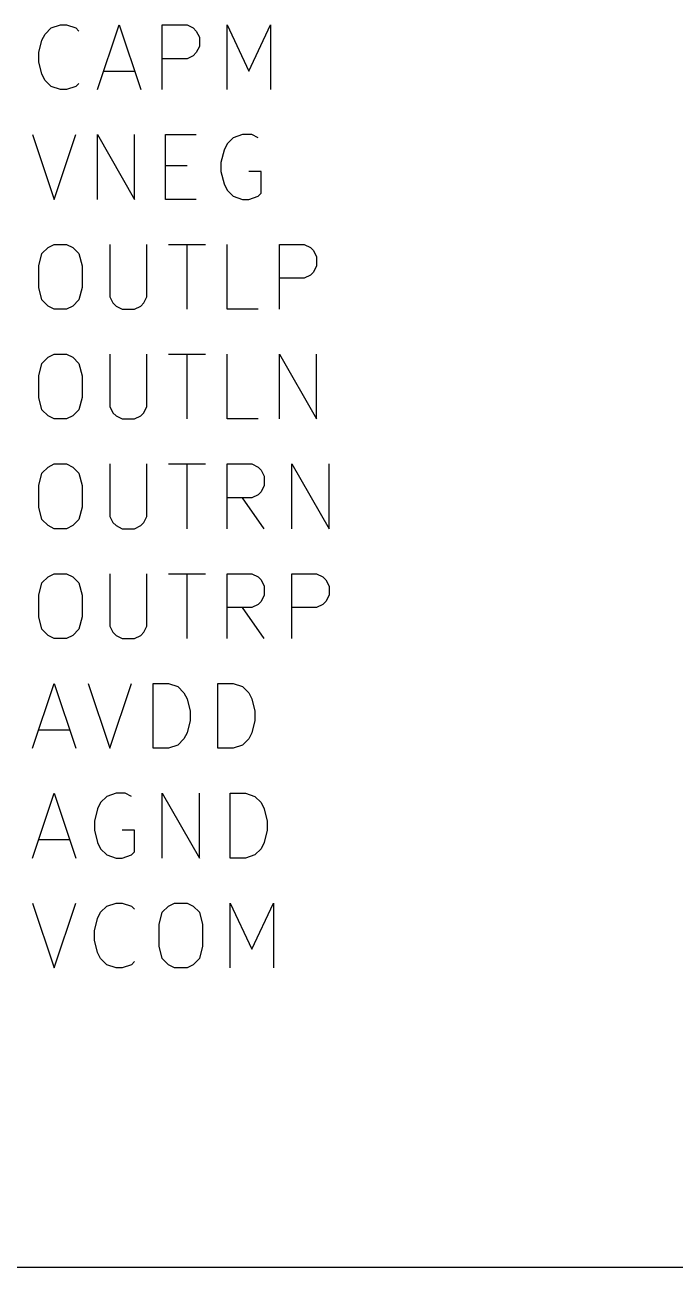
# Model space of a CAD drawing. Header units: millimetres. Extents: x 10 to 287, y -200 to -10.
# Drawn here: x 110.71 to 125.74, y -130.81 to -102.06 of the extents above; entities that cross this region are included whole.
import ezdxf

# ---------------------------------------------------------------- set-up
doc = ezdxf.new("R2010")
doc.units = ezdxf.units.MM
doc.layers.add('GREENSIXTYFIVE', color=129, linetype='CONTINUOUS')
doc.layers.add('RED', color=14, linetype='CONTINUOUS')

msp = doc.modelspace()

# ---------------------------------------------------------------- linework, layer by layer
at = {"layer": 'GREENSIXTYFIVE', "linetype": 'CONTINUOUS'}
for p, q in [((111.1008, -102.4215), (111.1721, -102.2788)), ((111.1008, -102.4215), (111.1721, -102.2788)), ((111.1721, -102.2788), (111.3148, -102.1361)), ((111.1721, -102.2788), (111.3148, -102.1361)), ((111.3148, -102.1361), (111.5289, -102.0647)), ((111.3148, -102.1361), (111.5289, -102.0647)), ((111.5289, -102.0647), (111.6717, -102.0647)), ((111.5289, -102.0647), (111.6717, -102.0647)), ((111.6717, -102.0647), (111.8857, -102.1361)), ((111.6717, -102.0647), (111.8857, -102.1361)), ((111.8857, -102.1361), (111.9571, -102.2074)), ((111.8857, -102.1361), (111.9571, -102.2074)), ((112.3853, -103.5633), (112.8848, -102.0647)), ((112.3853, -103.5633), (112.8848, -102.0647)), ((112.8848, -102.0647), (113.3843, -103.5633)), ((112.8848, -102.0647), (113.3843, -103.5633)), ((113.8839, -103.5633), (113.8839, -102.0647)), ((113.8839, -102.0647), (114.4548, -102.0647)), ((113.8839, -103.5633), (113.8839, -102.0647)), ((113.8839, -102.0647), (114.4548, -102.0647)), ((114.4548, -102.0647), (114.5975, -102.1361)), ((114.4548, -102.0647), (114.5975, -102.1361)), ((114.5975, -102.1361), (114.6688, -102.2074)), ((114.5975, -102.1361), (114.6688, -102.2074)), ((114.6688, -102.2074), (114.7402, -102.3502)), ((114.6688, -102.2074), (114.7402, -102.3502)), ((115.3825, -103.5633), (115.3825, -102.0647)), ((115.3825, -102.0647), (115.882, -103.1351)), ((115.3825, -103.5633), (115.3825, -102.0647)), ((115.3825, -102.0647), (115.882, -103.1351)), ((115.882, -103.1351), (116.3815, -102.0647)), ((115.882, -103.1351), (116.3815, -102.0647)), ((116.3815, -102.0647), (116.3815, -103.5633)), ((116.3815, -102.0647), (116.3815, -103.5633)), ((111.0294, -102.707), (111.1008, -102.4215)), ((111.0294, -102.707), (111.1008, -102.4215)), ((114.7402, -102.5642), (114.6688, -102.707)), ((114.7402, -102.5642), (114.6688, -102.707)), ((114.7402, -102.3502), (114.7402, -102.5642)), ((114.7402, -102.3502), (114.7402, -102.5642)), ((111.0294, -102.9211), (111.0294, -102.707)), ((111.0294, -102.9211), (111.0294, -102.707)), ((114.4548, -102.8497), (113.8839, -102.8497)), ((114.4548, -102.8497), (113.8839, -102.8497)), ((114.5975, -102.7783), (114.4548, -102.8497)), ((114.5975, -102.7783), (114.4548, -102.8497)), ((114.6688, -102.707), (114.5975, -102.7783)), ((114.6688, -102.707), (114.5975, -102.7783)), ((111.1008, -103.2065), (111.0294, -102.9211)), ((111.1008, -103.2065), (111.0294, -102.9211)), ((112.528, -103.1351), (113.2416, -103.1351)), ((112.528, -103.1351), (113.2416, -103.1351)), ((111.1721, -103.3492), (111.1008, -103.2065)), ((111.1721, -103.3492), (111.1008, -103.2065)), ((111.3148, -103.492), (111.1721, -103.3492)), ((111.3148, -103.492), (111.1721, -103.3492)), ((111.9571, -103.4206), (111.8857, -103.492)), ((111.9571, -103.4206), (111.8857, -103.492)), ((111.5289, -103.5633), (111.3148, -103.492)), ((111.5289, -103.5633), (111.3148, -103.492)), ((111.6717, -103.5633), (111.5289, -103.5633)), ((111.6717, -103.5633), (111.5289, -103.5633)), ((111.8857, -103.492), (111.6717, -103.5633)), ((111.8857, -103.492), (111.6717, -103.5633)), ((110.8867, -104.6047), (111.3862, -106.1033)), ((110.8867, -104.6047), (111.3862, -106.1033)), ((111.3862, -106.1033), (111.8857, -104.6047)), ((111.3862, -106.1033), (111.8857, -104.6047)), ((112.3853, -106.1033), (112.3853, -104.6047)), ((112.3853, -104.6047), (113.2416, -106.1033)), ((112.3853, -106.1033), (112.3853, -104.6047)), ((112.3853, -104.6047), (113.2416, -106.1033)), ((113.2416, -106.1033), (113.2416, -104.6047)), ((113.2416, -106.1033), (113.2416, -104.6047)), ((113.9553, -106.1033), (113.9553, -104.6047)), ((113.9553, -104.6047), (114.6689, -104.6047)), ((113.9553, -106.1033), (113.9553, -104.6047)), ((113.9553, -104.6047), (114.6689, -104.6047)), ((115.7393, -104.6047), (115.5252, -104.6761)), ((115.7393, -104.6047), (115.5252, -104.6761)), ((115.9534, -104.6047), (115.7393, -104.6047)), ((115.9534, -104.6047), (115.7393, -104.6047)), ((116.0961, -104.6761), (115.9534, -104.6047)), ((116.0961, -104.6761), (115.9534, -104.6047)), ((115.3825, -104.8188), (115.3112, -104.9615)), ((115.3825, -104.8188), (115.3112, -104.9615)), ((115.5252, -104.6761), (115.3825, -104.8188)), ((115.5252, -104.6761), (115.3825, -104.8188)), ((115.3112, -104.9615), (115.2398, -105.247)), ((115.3112, -104.9615), (115.2398, -105.247)), ((113.9553, -105.3183), (114.4548, -105.3183)), ((113.9553, -105.3183), (114.4548, -105.3183)), ((115.2398, -105.247), (115.2398, -105.4611)), ((115.2398, -105.247), (115.2398, -105.4611)), ((115.2398, -105.4611), (115.3112, -105.7465)), ((115.2398, -105.4611), (115.3112, -105.7465)), ((116.1675, -105.4611), (115.8821, -105.4611)), ((116.1675, -105.4611), (115.8821, -105.4611)), ((116.1675, -105.9606), (116.1675, -105.4611)), ((116.1675, -105.9606), (116.1675, -105.4611)), ((115.3112, -105.7465), (115.3825, -105.8892)), ((115.3112, -105.7465), (115.3825, -105.8892)), ((115.3825, -105.8892), (115.5252, -106.032)), ((115.3825, -105.8892), (115.5252, -106.032)), ((115.5252, -106.032), (115.7393, -106.1033)), ((115.5252, -106.032), (115.7393, -106.1033)), ((115.8821, -106.1033), (116.0961, -106.032)), ((115.8821, -106.1033), (116.0961, -106.032)), ((116.0961, -106.032), (116.1675, -105.9606)), ((116.0961, -106.032), (116.1675, -105.9606)), ((114.6689, -106.1033), (113.9553, -106.1033)), ((114.6689, -106.1033), (113.9553, -106.1033)), ((115.7393, -106.1033), (115.8821, -106.1033)), ((115.7393, -106.1033), (115.8821, -106.1033)), ((111.1008, -107.3588), (111.2435, -107.2161)), ((111.1008, -107.3588), (111.2435, -107.2161)), ((111.2435, -107.2161), (111.3862, -107.1447)), ((111.2435, -107.2161), (111.3862, -107.1447)), ((111.3862, -107.1447), (111.6717, -107.1447)), ((111.3862, -107.1447), (111.6717, -107.1447)), ((111.6717, -107.1447), (111.8144, -107.2161)), ((111.6717, -107.1447), (111.8144, -107.2161)), ((111.8144, -107.2161), (111.9571, -107.3588)), ((111.8144, -107.2161), (111.9571, -107.3588)), ((112.6708, -107.1447), (112.6708, -108.3579)), ((112.6708, -107.1447), (112.6708, -108.3579)), ((113.5271, -108.3579), (113.5271, -107.1447)), ((113.5271, -108.3579), (113.5271, -107.1447)), ((114.0267, -107.1447), (114.883, -107.1447)), ((114.0267, -107.1447), (114.883, -107.1447)), ((114.4548, -108.6433), (114.4548, -107.1447)), ((114.4548, -108.6433), (114.4548, -107.1447)), ((115.3826, -108.6433), (115.3826, -107.1447)), ((115.3826, -108.6433), (115.3826, -107.1447)), ((116.5958, -108.6433), (116.5958, -107.1447)), ((116.5958, -107.1447), (117.1667, -107.1447)), ((116.5958, -108.6433), (116.5958, -107.1447)), ((116.5958, -107.1447), (117.1667, -107.1447)), ((117.1667, -107.1447), (117.3094, -107.2161)), ((117.1667, -107.1447), (117.3094, -107.2161)), ((117.3094, -107.2161), (117.3807, -107.2874)), ((117.3094, -107.2161), (117.3807, -107.2874)), ((111.0294, -107.6442), (111.1008, -107.3588)), ((111.0294, -107.6442), (111.1008, -107.3588)), ((111.9571, -107.3588), (112.0285, -107.6442)), ((111.9571, -107.3588), (112.0285, -107.6442)), ((117.3807, -107.2874), (117.4521, -107.4302)), ((117.3807, -107.2874), (117.4521, -107.4302)), ((117.4521, -107.4302), (117.4521, -107.6442)), ((117.4521, -107.4302), (117.4521, -107.6442)), ((111.0294, -108.1438), (111.0294, -107.6442)), ((111.0294, -108.1438), (111.0294, -107.6442)), ((112.0285, -107.6442), (112.0285, -108.1438)), ((112.0285, -107.6442), (112.0285, -108.1438)), ((117.3807, -107.787), (117.3094, -107.8583)), ((117.3807, -107.787), (117.3094, -107.8583)), ((117.4521, -107.6442), (117.3807, -107.787)), ((117.4521, -107.6442), (117.3807, -107.787)), ((117.1667, -107.9297), (116.5958, -107.9297)), ((117.1667, -107.9297), (116.5958, -107.9297)), ((117.3094, -107.8583), (117.1667, -107.9297)), ((117.3094, -107.8583), (117.1667, -107.9297)), ((111.1008, -108.4292), (111.0294, -108.1438)), ((111.1008, -108.4292), (111.0294, -108.1438)), ((112.0285, -108.1438), (111.9571, -108.4292)), ((112.0285, -108.1438), (111.9571, -108.4292)), ((112.6708, -108.3579), (112.7421, -108.5006)), ((112.6708, -108.3579), (112.7421, -108.5006)), ((113.4557, -108.5006), (113.5271, -108.3579)), ((113.4557, -108.5006), (113.5271, -108.3579)), ((111.2435, -108.572), (111.1008, -108.4292)), ((111.2435, -108.572), (111.1008, -108.4292)), ((111.3862, -108.6433), (111.2435, -108.572)), ((111.3862, -108.6433), (111.2435, -108.572)), ((111.6717, -108.6433), (111.3862, -108.6433)), ((111.6717, -108.6433), (111.3862, -108.6433)), ((111.8144, -108.572), (111.6717, -108.6433)), ((111.8144, -108.572), (111.6717, -108.6433)), ((111.9571, -108.4292), (111.8144, -108.572)), ((111.9571, -108.4292), (111.8144, -108.572)), ((112.7421, -108.5006), (112.8135, -108.572)), ((112.7421, -108.5006), (112.8135, -108.572)), ((112.8135, -108.572), (112.9562, -108.6433)), ((112.8135, -108.572), (112.9562, -108.6433)), ((112.9562, -108.6433), (113.2417, -108.6433)), ((112.9562, -108.6433), (113.2417, -108.6433)), ((113.2417, -108.6433), (113.3844, -108.572)), ((113.2417, -108.6433), (113.3844, -108.572)), ((113.3844, -108.572), (113.4557, -108.5006)), ((113.3844, -108.572), (113.4557, -108.5006)), ((116.0962, -108.6433), (115.3826, -108.6433)), ((116.0962, -108.6433), (115.3826, -108.6433)), ((111.1008, -109.8988), (111.2435, -109.7561)), ((111.1008, -109.8988), (111.2435, -109.7561)), ((111.2435, -109.7561), (111.3862, -109.6847)), ((111.2435, -109.7561), (111.3862, -109.6847)), ((111.3862, -109.6847), (111.6717, -109.6847)), ((111.3862, -109.6847), (111.6717, -109.6847)), ((111.6717, -109.6847), (111.8144, -109.7561)), ((111.6717, -109.6847), (111.8144, -109.7561)), ((111.8144, -109.7561), (111.9571, -109.8988)), ((111.8144, -109.7561), (111.9571, -109.8988)), ((112.6708, -109.6847), (112.6708, -110.8979)), ((112.6708, -109.6847), (112.6708, -110.8979)), ((113.5271, -110.8979), (113.5271, -109.6847)), ((113.5271, -110.8979), (113.5271, -109.6847)), ((114.0267, -109.6847), (114.883, -109.6847)), ((114.0267, -109.6847), (114.883, -109.6847)), ((114.4548, -111.1833), (114.4548, -109.6847)), ((114.4548, -111.1833), (114.4548, -109.6847)), ((115.3826, -111.1833), (115.3826, -109.6847)), ((115.3826, -111.1833), (115.3826, -109.6847)), ((116.5958, -111.1833), (116.5958, -109.6847)), ((116.5958, -109.6847), (117.4521, -111.1833)), ((116.5958, -111.1833), (116.5958, -109.6847)), ((116.5958, -109.6847), (117.4521, -111.1833)), ((117.4521, -111.1833), (117.4521, -109.6847)), ((117.4521, -111.1833), (117.4521, -109.6847)), ((111.0294, -110.1842), (111.1008, -109.8988)), ((111.0294, -110.1842), (111.1008, -109.8988)), ((111.9571, -109.8988), (112.0285, -110.1842)), ((111.9571, -109.8988), (112.0285, -110.1842)), ((111.0294, -110.6838), (111.0294, -110.1842)), ((111.0294, -110.6838), (111.0294, -110.1842)), ((112.0285, -110.1842), (112.0285, -110.6838)), ((112.0285, -110.1842), (112.0285, -110.6838)), ((111.1008, -110.9692), (111.0294, -110.6838)), ((111.1008, -110.9692), (111.0294, -110.6838)), ((112.0285, -110.6838), (111.9571, -110.9692)), ((112.0285, -110.6838), (111.9571, -110.9692)), ((112.6708, -110.8979), (112.7421, -111.0406)), ((112.6708, -110.8979), (112.7421, -111.0406)), ((113.4557, -111.0406), (113.5271, -110.8979)), ((113.4557, -111.0406), (113.5271, -110.8979)), ((111.2435, -111.112), (111.1008, -110.9692)), ((111.2435, -111.112), (111.1008, -110.9692)), ((111.3862, -111.1833), (111.2435, -111.112)), ((111.3862, -111.1833), (111.2435, -111.112)), ((111.6717, -111.1833), (111.3862, -111.1833)), ((111.6717, -111.1833), (111.3862, -111.1833)), ((111.8144, -111.112), (111.6717, -111.1833)), ((111.8144, -111.112), (111.6717, -111.1833)), ((111.9571, -110.9692), (111.8144, -111.112)), ((111.9571, -110.9692), (111.8144, -111.112)), ((112.7421, -111.0406), (112.8135, -111.112)), ((112.7421, -111.0406), (112.8135, -111.112)), ((112.8135, -111.112), (112.9562, -111.1833)), ((112.8135, -111.112), (112.9562, -111.1833)), ((112.9562, -111.1833), (113.2417, -111.1833)), ((112.9562, -111.1833), (113.2417, -111.1833)), ((113.2417, -111.1833), (113.3844, -111.112)), ((113.2417, -111.1833), (113.3844, -111.112)), ((113.3844, -111.112), (113.4557, -111.0406)), ((113.3844, -111.112), (113.4557, -111.0406)), ((116.0962, -111.1833), (115.3826, -111.1833)), ((116.0962, -111.1833), (115.3826, -111.1833)), ((111.1008, -112.4388), (111.2435, -112.2961)), ((111.1008, -112.4388), (111.2435, -112.2961)), ((111.2435, -112.2961), (111.3862, -112.2247)), ((111.2435, -112.2961), (111.3862, -112.2247)), ((111.3862, -112.2247), (111.6717, -112.2247)), ((111.3862, -112.2247), (111.6717, -112.2247)), ((111.6717, -112.2247), (111.8144, -112.2961)), ((111.6717, -112.2247), (111.8144, -112.2961)), ((111.8144, -112.2961), (111.9571, -112.4388)), ((111.8144, -112.2961), (111.9571, -112.4388)), ((112.6708, -112.2247), (112.6708, -113.4379)), ((112.6708, -112.2247), (112.6708, -113.4379)), ((113.5271, -113.4379), (113.5271, -112.2247)), ((113.5271, -113.4379), (113.5271, -112.2247)), ((114.0267, -112.2247), (114.883, -112.2247)), ((114.0267, -112.2247), (114.883, -112.2247)), ((114.4548, -113.7233), (114.4548, -112.2247)), ((114.4548, -113.7233), (114.4548, -112.2247)), ((115.3826, -113.7233), (115.3826, -112.2247)), ((115.3826, -112.2247), (115.9535, -112.2247)), ((115.3826, -113.7233), (115.3826, -112.2247)), ((115.3826, -112.2247), (115.9535, -112.2247)), ((115.9535, -112.2247), (116.0962, -112.2961)), ((115.9535, -112.2247), (116.0962, -112.2961)), ((116.0962, -112.2961), (116.1675, -112.3674)), ((116.0962, -112.2961), (116.1675, -112.3674)), ((116.1675, -112.3674), (116.2389, -112.5102)), ((116.1675, -112.3674), (116.2389, -112.5102)), ((116.8812, -113.7233), (116.8812, -112.2247)), ((116.8812, -112.2247), (117.7375, -113.7233)), ((116.8812, -113.7233), (116.8812, -112.2247)), ((116.8812, -112.2247), (117.7375, -113.7233)), ((117.7375, -113.7233), (117.7375, -112.2247)), ((117.7375, -113.7233), (117.7375, -112.2247)), ((111.0294, -112.7242), (111.1008, -112.4388)), ((111.0294, -112.7242), (111.1008, -112.4388)), ((111.9571, -112.4388), (112.0285, -112.7242)), ((111.9571, -112.4388), (112.0285, -112.7242)), ((116.2389, -112.5102), (116.2389, -112.7242)), ((116.2389, -112.5102), (116.2389, -112.7242)), ((111.0294, -113.2238), (111.0294, -112.7242)), ((111.0294, -113.2238), (111.0294, -112.7242)), ((112.0285, -112.7242), (112.0285, -113.2238)), ((112.0285, -112.7242), (112.0285, -113.2238)), ((116.0962, -112.9383), (115.9535, -113.0097)), ((116.0962, -112.9383), (115.9535, -113.0097)), ((116.1675, -112.867), (116.0962, -112.9383)), ((116.1675, -112.867), (116.0962, -112.9383)), ((116.2389, -112.7242), (116.1675, -112.867)), ((116.2389, -112.7242), (116.1675, -112.867)), ((111.1008, -113.5092), (111.0294, -113.2238)), ((111.1008, -113.5092), (111.0294, -113.2238)), ((112.0285, -113.2238), (111.9571, -113.5092)), ((112.0285, -113.2238), (111.9571, -113.5092)), ((115.9535, -113.0097), (115.3826, -113.0097)), ((115.9535, -113.0097), (115.3826, -113.0097)), ((116.2389, -113.7233), (115.7394, -113.0097)), ((116.2389, -113.7233), (115.7394, -113.0097)), ((111.2435, -113.652), (111.1008, -113.5092)), ((111.2435, -113.652), (111.1008, -113.5092)), ((111.9571, -113.5092), (111.8144, -113.652)), ((111.9571, -113.5092), (111.8144, -113.652)), ((112.6708, -113.4379), (112.7421, -113.5806)), ((112.6708, -113.4379), (112.7421, -113.5806)), ((113.4557, -113.5806), (113.5271, -113.4379)), ((113.4557, -113.5806), (113.5271, -113.4379)), ((111.3862, -113.7233), (111.2435, -113.652)), ((111.3862, -113.7233), (111.2435, -113.652)), ((111.6717, -113.7233), (111.3862, -113.7233)), ((111.6717, -113.7233), (111.3862, -113.7233)), ((111.8144, -113.652), (111.6717, -113.7233)), ((111.8144, -113.652), (111.6717, -113.7233)), ((112.7421, -113.5806), (112.8135, -113.652)), ((112.7421, -113.5806), (112.8135, -113.652)), ((112.8135, -113.652), (112.9562, -113.7233)), ((112.8135, -113.652), (112.9562, -113.7233)), ((112.9562, -113.7233), (113.2417, -113.7233)), ((112.9562, -113.7233), (113.2417, -113.7233)), ((113.2417, -113.7233), (113.3844, -113.652)), ((113.2417, -113.7233), (113.3844, -113.652)), ((113.3844, -113.652), (113.4557, -113.5806)), ((113.3844, -113.652), (113.4557, -113.5806)), ((111.0294, -115.2642), (111.1008, -114.9788)), ((111.0294, -115.2642), (111.1008, -114.9788)), ((111.1008, -114.9788), (111.2435, -114.8361)), ((111.1008, -114.9788), (111.2435, -114.8361)), ((111.2435, -114.8361), (111.3862, -114.7647)), ((111.2435, -114.8361), (111.3862, -114.7647)), ((111.3862, -114.7647), (111.6717, -114.7647)), ((111.3862, -114.7647), (111.6717, -114.7647)), ((111.6717, -114.7647), (111.8144, -114.8361)), ((111.6717, -114.7647), (111.8144, -114.8361)), ((111.8144, -114.8361), (111.9571, -114.9788)), ((111.8144, -114.8361), (111.9571, -114.9788)), ((111.9571, -114.9788), (112.0285, -115.2642)), ((111.9571, -114.9788), (112.0285, -115.2642)), ((112.6708, -114.7647), (112.6708, -115.9779)), ((112.6708, -114.7647), (112.6708, -115.9779)), ((113.5271, -115.9779), (113.5271, -114.7647)), ((113.5271, -115.9779), (113.5271, -114.7647)), ((114.0267, -114.7647), (114.883, -114.7647)), ((114.0267, -114.7647), (114.883, -114.7647)), ((114.4548, -116.2633), (114.4548, -114.7647)), ((114.4548, -116.2633), (114.4548, -114.7647)), ((115.3826, -116.2633), (115.3826, -114.7647)), ((115.3826, -114.7647), (115.9535, -114.7647)), ((115.3826, -116.2633), (115.3826, -114.7647)), ((115.3826, -114.7647), (115.9535, -114.7647)), ((115.9535, -114.7647), (116.0962, -114.8361)), ((115.9535, -114.7647), (116.0962, -114.8361)), ((116.0962, -114.8361), (116.1675, -114.9074)), ((116.0962, -114.8361), (116.1675, -114.9074)), ((116.1675, -114.9074), (116.2389, -115.0502)), ((116.1675, -114.9074), (116.2389, -115.0502)), ((116.8812, -116.2633), (116.8812, -114.7647)), ((116.8812, -114.7647), (117.4521, -114.7647)), ((116.8812, -116.2633), (116.8812, -114.7647)), ((116.8812, -114.7647), (117.4521, -114.7647)), ((117.4521, -114.7647), (117.5948, -114.8361)), ((117.4521, -114.7647), (117.5948, -114.8361)), ((117.5948, -114.8361), (117.6661, -114.9074)), ((117.5948, -114.8361), (117.6661, -114.9074)), ((117.6661, -114.9074), (117.7375, -115.0502)), ((117.6661, -114.9074), (117.7375, -115.0502)), ((111.0294, -115.7638), (111.0294, -115.2642)), ((111.0294, -115.7638), (111.0294, -115.2642)), ((112.0285, -115.2642), (112.0285, -115.7638)), ((112.0285, -115.2642), (112.0285, -115.7638)), ((116.2389, -115.2642), (116.1675, -115.407)), ((116.2389, -115.2642), (116.1675, -115.407)), ((116.2389, -115.0502), (116.2389, -115.2642)), ((116.2389, -115.0502), (116.2389, -115.2642)), ((117.7375, -115.2642), (117.6661, -115.407)), ((117.7375, -115.2642), (117.6661, -115.407)), ((117.7375, -115.0502), (117.7375, -115.2642)), ((117.7375, -115.0502), (117.7375, -115.2642)), ((115.9535, -115.5497), (115.3826, -115.5497)), ((115.9535, -115.5497), (115.3826, -115.5497)), ((116.2389, -116.2633), (115.7394, -115.5497)), ((116.2389, -116.2633), (115.7394, -115.5497)), ((116.0962, -115.4783), (115.9535, -115.5497)), ((116.0962, -115.4783), (115.9535, -115.5497)), ((116.1675, -115.407), (116.0962, -115.4783)), ((116.1675, -115.407), (116.0962, -115.4783)), ((117.4521, -115.5497), (116.8812, -115.5497)), ((117.4521, -115.5497), (116.8812, -115.5497)), ((117.5948, -115.4783), (117.4521, -115.5497)), ((117.5948, -115.4783), (117.4521, -115.5497)), ((117.6661, -115.407), (117.5948, -115.4783)), ((117.6661, -115.407), (117.5948, -115.4783)), ((111.1008, -116.0492), (111.0294, -115.7638)), ((111.1008, -116.0492), (111.0294, -115.7638)), ((112.0285, -115.7638), (111.9571, -116.0492)), ((112.0285, -115.7638), (111.9571, -116.0492)), ((111.2435, -116.192), (111.1008, -116.0492)), ((111.2435, -116.192), (111.1008, -116.0492)), ((111.9571, -116.0492), (111.8144, -116.192)), ((111.9571, -116.0492), (111.8144, -116.192)), ((112.6708, -115.9779), (112.7421, -116.1206)), ((112.6708, -115.9779), (112.7421, -116.1206)), ((112.7421, -116.1206), (112.8135, -116.192)), ((112.7421, -116.1206), (112.8135, -116.192)), ((113.3844, -116.192), (113.4557, -116.1206)), ((113.3844, -116.192), (113.4557, -116.1206)), ((113.4557, -116.1206), (113.5271, -115.9779)), ((113.4557, -116.1206), (113.5271, -115.9779)), ((111.3862, -116.2633), (111.2435, -116.192)), ((111.3862, -116.2633), (111.2435, -116.192)), ((111.6717, -116.2633), (111.3862, -116.2633)), ((111.6717, -116.2633), (111.3862, -116.2633)), ((111.8144, -116.192), (111.6717, -116.2633)), ((111.8144, -116.192), (111.6717, -116.2633)), ((112.8135, -116.192), (112.9562, -116.2633)), ((112.8135, -116.192), (112.9562, -116.2633)), ((112.9562, -116.2633), (113.2417, -116.2633)), ((112.9562, -116.2633), (113.2417, -116.2633)), ((113.2417, -116.2633), (113.3844, -116.192)), ((113.2417, -116.2633), (113.3844, -116.192)), ((110.8867, -118.8033), (111.3862, -117.3047)), ((110.8867, -118.8033), (111.3862, -117.3047)), ((111.3862, -117.3047), (111.8857, -118.8033)), ((111.3862, -117.3047), (111.8857, -118.8033)), ((112.1712, -117.3047), (112.6707, -118.8033)), ((112.1712, -117.3047), (112.6707, -118.8033)), ((112.6707, -118.8033), (113.1702, -117.3047)), ((112.6707, -118.8033), (113.1702, -117.3047)), ((113.6698, -118.8033), (113.6698, -117.3047)), ((113.6698, -117.3047), (114.0266, -117.3047)), ((113.6698, -118.8033), (113.6698, -117.3047)), ((113.6698, -117.3047), (114.0266, -117.3047)), ((114.0266, -117.3047), (114.2407, -117.3761)), ((114.0266, -117.3047), (114.2407, -117.3761)), ((114.2407, -117.3761), (114.3834, -117.5188)), ((114.2407, -117.3761), (114.3834, -117.5188)), ((114.3834, -117.5188), (114.4547, -117.6615)), ((114.3834, -117.5188), (114.4547, -117.6615)), ((115.1684, -118.8033), (115.1684, -117.3047)), ((115.1684, -117.3047), (115.5252, -117.3047)), ((115.1684, -118.8033), (115.1684, -117.3047)), ((115.1684, -117.3047), (115.5252, -117.3047)), ((115.5252, -117.3047), (115.7393, -117.3761)), ((115.5252, -117.3047), (115.7393, -117.3761)), ((115.7393, -117.3761), (115.882, -117.5188)), ((115.7393, -117.3761), (115.882, -117.5188)), ((115.882, -117.5188), (115.9533, -117.6615)), ((115.882, -117.5188), (115.9533, -117.6615)), ((114.4547, -117.6615), (114.5261, -117.947)), ((114.4547, -117.6615), (114.5261, -117.947)), ((115.9533, -117.6615), (116.0247, -117.947)), ((115.9533, -117.6615), (116.0247, -117.947)), ((114.5261, -117.947), (114.5261, -118.1611)), ((114.5261, -117.947), (114.5261, -118.1611)), ((116.0247, -117.947), (116.0247, -118.1611)), ((116.0247, -117.947), (116.0247, -118.1611)), ((111.0294, -118.3751), (111.743, -118.3751)), ((111.0294, -118.3751), (111.743, -118.3751)), ((114.5261, -118.1611), (114.4547, -118.4465)), ((114.5261, -118.1611), (114.4547, -118.4465)), ((116.0247, -118.1611), (115.9533, -118.4465)), ((116.0247, -118.1611), (115.9533, -118.4465)), ((114.3834, -118.5892), (114.2407, -118.732)), ((114.3834, -118.5892), (114.2407, -118.732)), ((114.4547, -118.4465), (114.3834, -118.5892)), ((114.4547, -118.4465), (114.3834, -118.5892)), ((115.882, -118.5892), (115.7393, -118.732)), ((115.882, -118.5892), (115.7393, -118.732)), ((115.9533, -118.4465), (115.882, -118.5892)), ((115.9533, -118.4465), (115.882, -118.5892)), ((114.0266, -118.8033), (113.6698, -118.8033)), ((114.0266, -118.8033), (113.6698, -118.8033)), ((114.2407, -118.732), (114.0266, -118.8033)), ((114.2407, -118.732), (114.0266, -118.8033)), ((115.5252, -118.8033), (115.1684, -118.8033)), ((115.5252, -118.8033), (115.1684, -118.8033)), ((115.7393, -118.732), (115.5252, -118.8033)), ((115.7393, -118.732), (115.5252, -118.8033)), ((110.8867, -121.3433), (111.3862, -119.8447)), ((110.8867, -121.3433), (111.3862, -119.8447)), ((111.3862, -119.8447), (111.8857, -121.3433)), ((111.3862, -119.8447), (111.8857, -121.3433)), ((112.8134, -119.8447), (112.5993, -119.9161)), ((112.8134, -119.8447), (112.5993, -119.9161)), ((113.0275, -119.8447), (112.8134, -119.8447)), ((113.0275, -119.8447), (112.8134, -119.8447)), ((113.1702, -119.9161), (113.0275, -119.8447)), ((113.1702, -119.9161), (113.0275, -119.8447)), ((113.8839, -121.3433), (113.8839, -119.8447)), ((113.8839, -119.8447), (114.7402, -121.3433)), ((113.8839, -121.3433), (113.8839, -119.8447)), ((113.8839, -119.8447), (114.7402, -121.3433)), ((114.7402, -121.3433), (114.7402, -119.8447)), ((114.7402, -121.3433), (114.7402, -119.8447)), ((115.4539, -121.3433), (115.4539, -119.8447)), ((115.4539, -119.8447), (115.8107, -119.8447)), ((115.4539, -121.3433), (115.4539, -119.8447)), ((115.4539, -119.8447), (115.8107, -119.8447)), ((115.8107, -119.8447), (116.0248, -119.9161)), ((115.8107, -119.8447), (116.0248, -119.9161)), ((112.4566, -120.0588), (112.3853, -120.2015)), ((112.4566, -120.0588), (112.3853, -120.2015)), ((112.5993, -119.9161), (112.4566, -120.0588)), ((112.5993, -119.9161), (112.4566, -120.0588)), ((116.0248, -119.9161), (116.1675, -120.0588)), ((116.0248, -119.9161), (116.1675, -120.0588)), ((116.1675, -120.0588), (116.2388, -120.2015)), ((116.1675, -120.0588), (116.2388, -120.2015)), ((112.3853, -120.2015), (112.3139, -120.487)), ((112.3853, -120.2015), (112.3139, -120.487)), ((116.2388, -120.2015), (116.3102, -120.487)), ((116.2388, -120.2015), (116.3102, -120.487)), ((112.3139, -120.487), (112.3139, -120.7011)), ((112.3139, -120.487), (112.3139, -120.7011)), ((112.3139, -120.7011), (112.3853, -120.9865)), ((112.3139, -120.7011), (112.3853, -120.9865)), ((113.2416, -120.7011), (112.9562, -120.7011)), ((113.2416, -120.7011), (112.9562, -120.7011)), ((113.2416, -121.2006), (113.2416, -120.7011)), ((113.2416, -121.2006), (113.2416, -120.7011)), ((116.3102, -120.7011), (116.2388, -120.9865)), ((116.3102, -120.7011), (116.2388, -120.9865)), ((116.3102, -120.487), (116.3102, -120.7011)), ((116.3102, -120.487), (116.3102, -120.7011)), ((111.0294, -120.9151), (111.743, -120.9151)), ((111.0294, -120.9151), (111.743, -120.9151)), ((112.3853, -120.9865), (112.4566, -121.1292)), ((112.3853, -120.9865), (112.4566, -121.1292)), ((116.2388, -120.9865), (116.1675, -121.1292)), ((116.2388, -120.9865), (116.1675, -121.1292)), ((112.4566, -121.1292), (112.5993, -121.272)), ((112.4566, -121.1292), (112.5993, -121.272)), ((112.5993, -121.272), (112.8134, -121.3433)), ((112.5993, -121.272), (112.8134, -121.3433)), ((112.9562, -121.3433), (113.1702, -121.272)), ((112.9562, -121.3433), (113.1702, -121.272)), ((113.1702, -121.272), (113.2416, -121.2006)), ((113.1702, -121.272), (113.2416, -121.2006)), ((116.0248, -121.272), (115.8107, -121.3433)), ((116.0248, -121.272), (115.8107, -121.3433)), ((116.1675, -121.1292), (116.0248, -121.272)), ((116.1675, -121.1292), (116.0248, -121.272)), ((112.8134, -121.3433), (112.9562, -121.3433)), ((112.8134, -121.3433), (112.9562, -121.3433)), ((115.8107, -121.3433), (115.4539, -121.3433)), ((115.8107, -121.3433), (115.4539, -121.3433)), ((110.8867, -122.3847), (111.3862, -123.8833)), ((110.8867, -122.3847), (111.3862, -123.8833)), ((111.3862, -123.8833), (111.8857, -122.3847)), ((111.3862, -123.8833), (111.8857, -122.3847)), ((112.5993, -122.4561), (112.8134, -122.3847)), ((112.5993, -122.4561), (112.8134, -122.3847)), ((112.8134, -122.3847), (112.9562, -122.3847)), ((112.8134, -122.3847), (112.9562, -122.3847)), ((112.9562, -122.3847), (113.1702, -122.4561)), ((112.9562, -122.3847), (113.1702, -122.4561)), ((114.0266, -122.4561), (114.1693, -122.3847)), ((114.0266, -122.4561), (114.1693, -122.3847)), ((114.1693, -122.3847), (114.4548, -122.3847)), ((114.1693, -122.3847), (114.4548, -122.3847)), ((114.4548, -122.3847), (114.5975, -122.4561)), ((114.4548, -122.3847), (114.5975, -122.4561)), ((115.4539, -123.8833), (115.4539, -122.3847)), ((115.4539, -122.3847), (115.9534, -123.4551)), ((115.4539, -123.8833), (115.4539, -122.3847)), ((115.4539, -122.3847), (115.9534, -123.4551)), ((115.9534, -123.4551), (116.4529, -122.3847)), ((115.9534, -123.4551), (116.4529, -122.3847)), ((116.4529, -122.3847), (116.4529, -123.8833)), ((116.4529, -122.3847), (116.4529, -123.8833)), ((112.3139, -123.027), (112.3853, -122.7415)), ((112.3139, -123.027), (112.3853, -122.7415)), ((112.3853, -122.7415), (112.4566, -122.5988)), ((112.3853, -122.7415), (112.4566, -122.5988)), ((112.4566, -122.5988), (112.5993, -122.4561)), ((112.4566, -122.5988), (112.5993, -122.4561)), ((113.1702, -122.4561), (113.2416, -122.5274)), ((113.1702, -122.4561), (113.2416, -122.5274)), ((113.8125, -122.8842), (113.8839, -122.5988)), ((113.8125, -122.8842), (113.8839, -122.5988)), ((113.8839, -122.5988), (114.0266, -122.4561)), ((113.8839, -122.5988), (114.0266, -122.4561)), ((114.5975, -122.4561), (114.7402, -122.5988)), ((114.5975, -122.4561), (114.7402, -122.5988)), ((114.7402, -122.5988), (114.8116, -122.8842)), ((114.7402, -122.5988), (114.8116, -122.8842)), ((112.3139, -123.2411), (112.3139, -123.027)), ((112.3139, -123.2411), (112.3139, -123.027)), ((113.8125, -123.3838), (113.8125, -122.8842)), ((113.8125, -123.3838), (113.8125, -122.8842)), ((114.8116, -122.8842), (114.8116, -123.3838)), ((114.8116, -122.8842), (114.8116, -123.3838)), ((112.3853, -123.5265), (112.3139, -123.2411)), ((112.3853, -123.5265), (112.3139, -123.2411)), ((112.4566, -123.6692), (112.3853, -123.5265)), ((112.4566, -123.6692), (112.3853, -123.5265)), ((113.8839, -123.6692), (113.8125, -123.3838)), ((113.8839, -123.6692), (113.8125, -123.3838)), ((114.8116, -123.3838), (114.7402, -123.6692)), ((114.8116, -123.3838), (114.7402, -123.6692)), ((112.5993, -123.812), (112.4566, -123.6692)), ((112.5993, -123.812), (112.4566, -123.6692)), ((112.8134, -123.8833), (112.5993, -123.812)), ((112.8134, -123.8833), (112.5993, -123.812)), ((112.9562, -123.8833), (112.8134, -123.8833)), ((112.9562, -123.8833), (112.8134, -123.8833)), ((113.1702, -123.812), (112.9562, -123.8833)), ((113.1702, -123.812), (112.9562, -123.8833)), ((113.2416, -123.7406), (113.1702, -123.812)), ((113.2416, -123.7406), (113.1702, -123.812)), ((114.0266, -123.812), (113.8839, -123.6692)), ((114.0266, -123.812), (113.8839, -123.6692)), ((114.1693, -123.8833), (114.0266, -123.812)), ((114.1693, -123.8833), (114.0266, -123.812)), ((114.4548, -123.8833), (114.1693, -123.8833)), ((114.4548, -123.8833), (114.1693, -123.8833)), ((114.5975, -123.812), (114.4548, -123.8833)), ((114.5975, -123.812), (114.4548, -123.8833)), ((114.7402, -123.6692), (114.5975, -123.812)), ((114.7402, -123.6692), (114.5975, -123.812))]:
    msp.add_line(p, q, dxfattribs=at)
at = {"layer": 'RED', "linetype": 'CONTINUOUS'}
msp.add_line((110.49, -130.81), (140.97, -130.81), dxfattribs=at)

doc.saveas('drawing.dxf')
